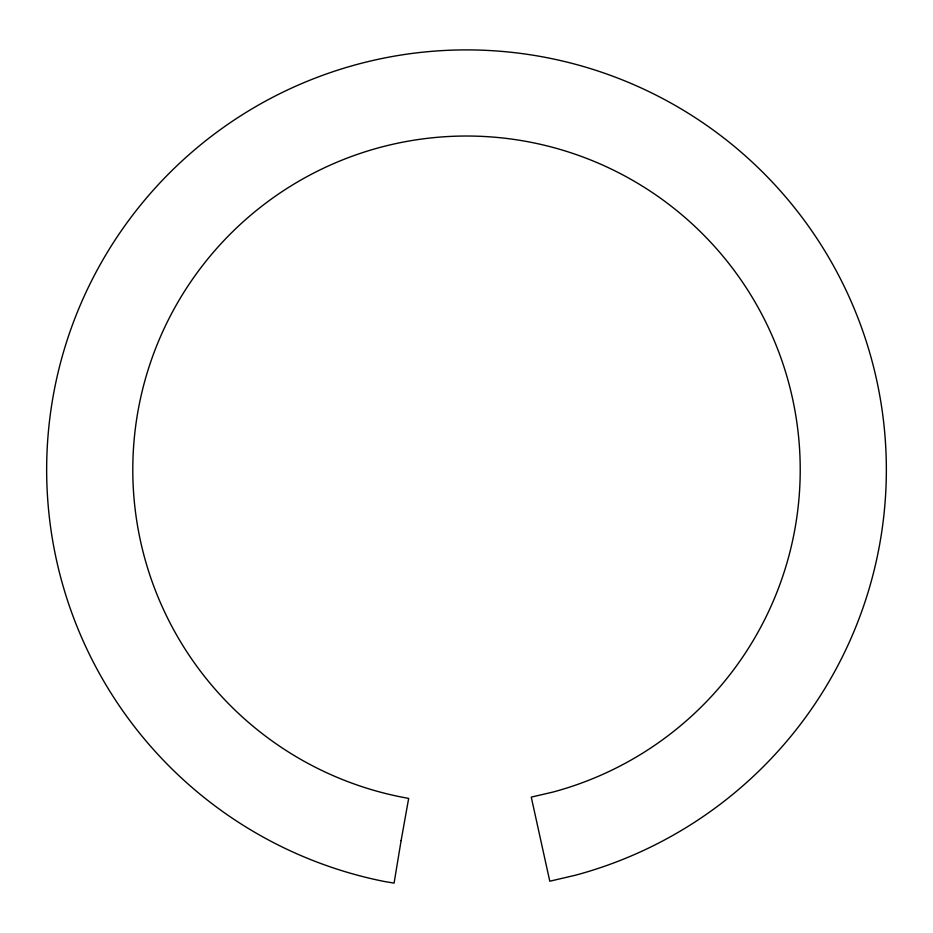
<?xml version="1.0" encoding="UTF-8"?>
<svg xmlns="http://www.w3.org/2000/svg" width="933" height="933" viewBox="0 0 933 933"><rect width="100%" height="100%" fill="white"/><g stroke="black" fill="none" stroke-linecap="round" stroke-linejoin="round"><path stroke-width="1.4" d="M401.108 840.621L394.088 883.096L384.594 881.533A419.85 419.85 0 0 1 112.403 244.166A419.85 419.85 0 0 1 805.086 221.483A419.85 419.85 0 0 1 575.16 875.294L549.782 881.207L531.262 797.12L552.872 792.082A333.711 333.711 0 0 0 735.601 272.378A333.711 333.711 0 0 0 185.014 290.501A333.711 333.711 0 0 0 401.517 797.062L408.666 798.415L401.108 840.621"/></g></svg>
